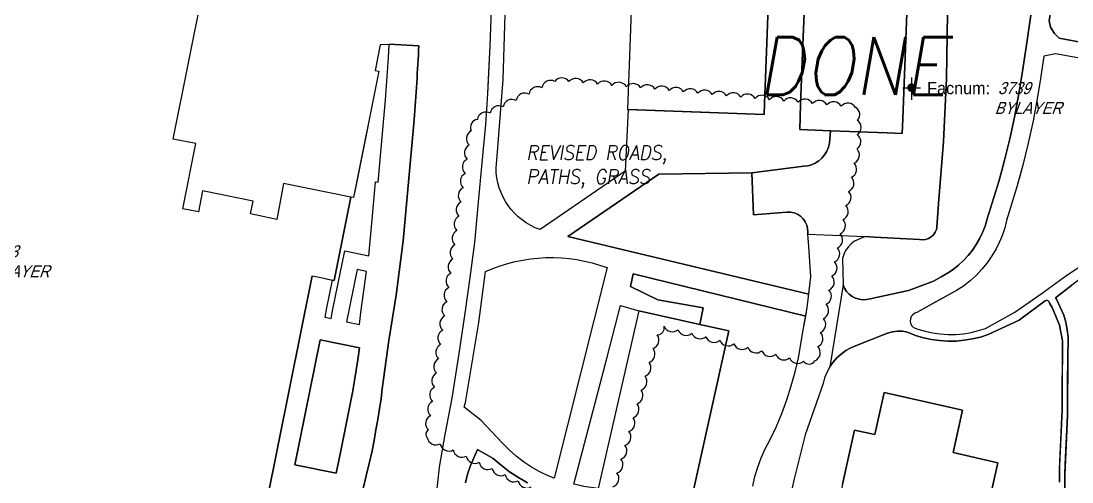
# Model space of a CAD drawing. Header units: inches. Extents: x 1273557 to 1282364, y 239587 to 246310.
# Drawn here: x 1277713.1 to 1278078.4, y 242424.6 to 242584.7 of the extents above; entities that cross this region are included whole.
import ezdxf
from ezdxf.enums import TextEntityAlignment as Align

# ---------------------------------------------------------------- set-up
doc = ezdxf.new("R2010")
doc.units = ezdxf.units.IN
doc.header["$MEASUREMENT"] = 0
doc.linetypes.add('DASHED2', pattern=[0.375, 0.25, -0.125])
doc.layers.add('BLDG-DATA', color=159, linetype='DASHED2', lineweight=30)
for name, color, linetype in [('BLDG-UW', 231, 'Continuous'), ('GRASS', 3, 'Continuous'), ('PATH', 253, 'Continuous'), ('PATH-ISLAND', 252, 'Continuous'), ('PRKG-DATA', 255, 'Continuous'), ('PRKG-UW', 6, 'Continuous'), ('REV-2013', 1, 'Continuous'), ('REV-ADJUDICATION-NOTES', 2, 'Continuous'), ('STREET-UW', 50, 'Continuous')]:
    doc.layers.add(name, color=color, linetype=linetype)
doc.styles.add('Revisions', font='simplex.shx', dxfattribs={"width": 0.9, "oblique": 10, "height": 25})
doc.styles.add('SS_LITE', font='FRABK.TTF', dxfattribs={"height": 16})

# ---------------------------------------------------------------- blocks, each defined once
blk = doc.blocks.new('*U1')
for p, q in [((-3.08, 0), (3.08, 0)), ((0, 3.55), (0, -4.2))]:
    blk.add_line(p, q)
at = {"const_width": 1.5}
blk.add_lwpolyline([(-0.75, 0, 1), (0.75, 0, 1)], format="xyb", close=True, dxfattribs=at)
at = {"layer": 'BLDG-DATA', "color": 1, "style": 'SS_LITE'}
blk.add_text('Facnum:', height=4.2, dxfattribs=at).set_placement((27.26, -2.25), align=Align.RIGHT)
at = {"layer": 'BLDG-DATA', "color": 7, "style": 'SS_LITE', "oblique": 20, "width": 0.9, "flags": 8}
for tag, p in [('FACNUM', (29.98, -2.25)), ('OBJECT', (28.84, -9.16))]:
    blk.add_attdef(tag, p, '', height=4.2, dxfattribs=at)
blk = doc.blocks.new('*U8')
for p, q in [((-3.08, 0), (3.08, 0)), ((0, 3.55), (0, -4.2))]:
    blk.add_line(p, q)
at = {"const_width": 1.5}
blk.add_lwpolyline([(-0.75, 0, 1), (0.75, 0, 1)], format="xyb", close=True, dxfattribs=at)
at = {"layer": 'PRKG-DATA', "color": 1, "style": 'SS_LITE'}
blk.add_text('Facnum:', height=4.2, dxfattribs=at).set_placement((27.26, -2.25), align=Align.RIGHT)
at = {"layer": 'PRKG-DATA', "color": 7, "style": 'SS_LITE', "oblique": 20, "width": 0.9, "flags": 8}
for tag, p in [('FACNUM', (29.98, -2.25)), ('OBJECT', (28.84, -9.16))]:
    blk.add_attdef(tag, p, '', height=4.2, dxfattribs=at)

msp = doc.modelspace()

# ---------------------------------------------------------------- linework, layer by layer
at = {"layer": 'BLDG-UW'}
for points in [[(1277985.35, 242590.17), (1277984.72, 242573.62), (1277984.04, 242555.7), (1277983.71, 242547.02), (1277994.45, 242546.61), (1278014.17, 242545.85), (1278019.33, 242545.66), (1278019.52, 242550.78), (1278023.98, 242667.28)], [(1277685.26, 242353.22), (1277763.16, 242386.95), (1277764.12, 242391.28), (1277768.49, 242393.15), (1277771.08, 242406.11), (1277798.46, 242417.94), (1277814.28, 242496.23), (1277798.46, 242417.94), (1277814.28, 242496.23), (1277817.22, 242495.63), (1277821.96, 242494.59), (1277827.7, 242523.56), (1277804.35, 242528.3), (1277802.01, 242515.83), (1277792.88, 242517.78), (1277793.78, 242522.11), (1277776.11, 242525.75), (1277774.72, 242518.42), (1277769.28, 242519.52), (1277773.86, 242542.13), (1277765.91, 242543.74), (1277781.6, 242621.57)], [(1277925.76, 242603.9), (1277923.85, 242554.02), (1277971.35, 242552.2), (1277971.5, 242556.14), (1277972.19, 242574.01), (1277972.91, 242592.9)]]:
    msp.add_lwpolyline(points, dxfattribs=at)
for points in [[(1277962.57, 242413.92), (1277945.85, 242417.63), (1277959.04, 242477.07), (1277948.96, 242479.31), (1277927.8, 242484), (1277913.72, 242422.37), (1277912.41, 242416.67), (1277900.86, 242364.56), (1277923.52, 242359.54), (1277939.6, 242355.97), (1277949.24, 242353.84)], [(1278024.42, 242380.01), (1278040.26, 242376.45), (1278052.59, 242431.3), (1278037.02, 242434.8), (1278040.34, 242449.56), (1278013.06, 242455.69), (1278009.78, 242441.1), (1278002.81, 242442.66), (1277996.82, 242415.99), (1277994.81, 242407.07), (1277990.41, 242387.49), (1277997.26, 242385.95), (1277994.05, 242371.63), (1278016.64, 242366.55), (1278021.17, 242365.53)]]:
    msp.add_lwpolyline(points, close=True, dxfattribs=at)
at = {"layer": 'GRASS'}
for points in [[(1278078.61, 242650.8), (1278077.89, 242643.23), (1278076.84, 242634.46), (1278072.71, 242599.96), (1278071.17, 242589.82), (1278070.96, 242588.47), (1278070.42, 242584.82), (1278070.89, 242582.57), (1278072.32, 242580.36), (1278073.88, 242578.79), (1278092.9, 242575.16)], [(1278035.15, 242595.59), (1278035, 242579.86), (1278034.76, 242564.81), (1278033.68, 242542.92), (1278031.99, 242521.33), (1278031.35, 242513.11), (1278031.23, 242512.36), (1278030.84, 242511.38), (1278030.23, 242510.49), (1278029.44, 242509.75), (1278028.51, 242509.19), (1278027.47, 242508.83), (1278026.39, 242508.7), (1278025.31, 242508.79), (1278009.77, 242509.68), (1278006.5, 242509.82), (1278002.8, 242508.28), (1278001.58, 242507.32), (1278000.54, 242506.22), (1277999.69, 242504.97), (1277999.05, 242503.61), (1277998.63, 242502.18), (1277998.78, 242493.07), (1277999.31, 242491.89), (1278000.04, 242490.81), (1278000.93, 242489.86), (1278001.97, 242489.09), (1278003.12, 242488.49), (1278004.36, 242488.1), (1278005.65, 242487.92), (1278006.95, 242487.96), (1278008.22, 242488.21), (1278021.5, 242491.11), (1278023.73, 242491.94), (1278030.21, 242494.37), (1278032.85, 242495.84), (1278035.09, 242497.12), (1278037.05, 242498.44), (1278038.91, 242499.91), (1278040.65, 242501.52), (1278042.26, 242503.26), (1278043.74, 242505.11), (1278045.07, 242507.06), (1278046.26, 242509.11), (1278047.28, 242511.25), (1278048.13, 242513.46), (1278048.9, 242515.97), (1278052.89, 242528.94), (1278053.93, 242532.75), (1278054.91, 242536.34), (1278056.74, 242543.81), (1278058.37, 242551.31), (1278059.8, 242558.86), (1278061.03, 242566.48), (1278062.73, 242577.94), (1278064.29, 242588.34)], [(1278089.96, 242570.17), (1278072.6, 242573.28), (1278068.56, 242572.46), (1278067.52, 242565.47), (1278066.27, 242557.72), (1278064.81, 242550), (1278063.14, 242542.33), (1278061.27, 242534.69), (1278059.2, 242527.11), (1278055.61, 242515.46), (1278054.99, 242512.91), (1278054.17, 242510.41), (1278053.17, 242507.98), (1278051.98, 242505.63), (1278050.53, 242503.12), (1278048.89, 242500.73), (1278047.07, 242498.48), (1278045.07, 242496.37), (1278042.92, 242494.43), (1278040.63, 242492.67), (1278038.2, 242491.09), (1278024.47, 242483.48), (1278023.68, 242483.2), (1278023, 242482.71), (1278022.49, 242482.05), (1278022.18, 242481.28), (1278022.11, 242480.45), (1278022.27, 242479.64), (1278022.66, 242478.9), (1278023.24, 242478.31), (1278024.76, 242477.72), (1278027.32, 242476.96), (1278029.93, 242476.39), (1278032.58, 242476.01), (1278035.25, 242475.84), (1278037.94, 242475.88), (1278040.61, 242476.11), (1278043.27, 242476.55), (1278045.89, 242477.18), (1278048.32, 242477.97), (1278058.51, 242483.63), (1278067.32, 242489.7), (1278067.64, 242489.92), (1278076.61, 242496.45), (1278084.67, 242501.77)], [(1278086.72, 242499.28), (1278078.29, 242493.02), (1278072.62, 242488.56), (1278072.93, 242488.1), (1278075.52, 242482.6), (1278076.24, 242480.08), (1278076.74, 242477.5), (1278077.02, 242474.89), (1278077.07, 242472.27), (1278076.9, 242469.65), (1278076.8, 242447.74), (1278075.87, 242427.08), (1278075.87, 242422.59)], [(1277967.37, 242423.19), (1277968.16, 242426.52), (1277969.15, 242429.8), (1277970.36, 242433), (1277971.76, 242436.11), (1277973.36, 242439.12), (1277975.51, 242443.7), (1277977.46, 242448.37), (1277979.22, 242453.13), (1277980.77, 242457.95), (1277982.11, 242462.83), (1277983.25, 242467.77), (1277985.07, 242478.01), (1277985.81, 242482.17), (1277925.89, 242496.86), (1277924.89, 242492.52), (1277934.37, 242487.89), (1277950.11, 242485.04), (1277948.96, 242479.31), (1277959.04, 242477.07), (1277945.85, 242417.63)], [(1278074, 242424.55), (1278074, 242429.04), (1278074.93, 242449.7), (1278075.04, 242473.63), (1278074.05, 242479.04), (1278071.5, 242485.17), (1278070.53, 242486.71), (1278070.4, 242487.18), (1278070.08, 242487.55), (1278069.65, 242487.71), (1278069.07, 242487.52), (1278060.57, 242481.24), (1278059.95, 242480.78), (1278049.25, 242475.84), (1278046.52, 242474.96), (1278043.73, 242474.28), (1278040.9, 242473.82), (1278038.05, 242473.57), (1278035.19, 242473.53), (1278032.34, 242473.71), (1278029.52, 242474.11), (1278026.74, 242474.72), (1278024.02, 242475.53), (1278021.16, 242476.63), (1278019.47, 242476.96), (1278017.69, 242477.02), (1278015.93, 242476.81), (1278014.22, 242476.34), (1278002.57, 242471.66), (1278001.51, 242471.22), (1277999.74, 242470.23), (1277998.09, 242469.04), (1277996.58, 242467.68), (1277995.24, 242466.15), (1277994.08, 242464.48), (1277993.13, 242462.69), (1277992.38, 242460.8), (1277991.85, 242458.84), (1277985.59, 242441), (1277981.75, 242425.7), (1277980.39, 242419.46)], [(1277998.58, 242423.82), (1278002.81, 242442.66), (1278009.78, 242441.1), (1278013.06, 242455.69), (1278040.34, 242449.56), (1278037.02, 242434.8), (1278052.59, 242431.3), (1278040.26, 242376.45)], [(1277889.14, 242424.26), (1277885.94, 242426.13), (1277882.87, 242428.18), (1277879.92, 242430.41), (1277877.12, 242432.81), (1277871.68, 242435.86), (1277869.25, 242430.29), (1277868.3, 242427.35), (1277867.59, 242424.33)]]:
    msp.add_lwpolyline(points, dxfattribs=at)
for points in [[(1277924.09, 242554.01), (1277923.1, 242532.54), (1277893.5, 242512.28, -0.319413), (1277878.19, 242533.78), (1277878.7, 242539.27), (1277880.61, 242564.37), (1277881.88, 242606), (1277888.08, 242605.71), (1277925.76, 242603.92), (1277923.85, 242554.02)], [(1277867.06, 242450.6), (1277867.52, 242452.26), (1277871.86, 242477.87), (1277872.14, 242479.97), (1277873.24, 242487.99), (1277874.56, 242497.74, -0.195197), (1277916.75, 242499.09), (1277898.43, 242425.97), (1277896.33, 242426.74), (1277893.36, 242428.13), (1277890.49, 242429.73), (1277887.75, 242431.55), (1277885.14, 242433.56), (1277882.69, 242435.76), (1277880.4, 242438.13), (1277873.05, 242445.95)]]:
    msp.add_lwpolyline(points, format="xyb", close=True, dxfattribs=at)
for points in [[(1277839.8, 242557.31), (1277840.79, 242571.88), (1277841.07, 242576.59), (1277837.95, 242576.46), (1277836.15, 242567.54), (1277837.48, 242567.26), (1277829.98, 242530.18), (1277828.61, 242523.38), (1277827.7, 242523.56), (1277821.96, 242494.59), (1277821.24, 242494.75), (1277819.28, 242485.08), (1277818.62, 242481.8), (1277820.83, 242481.36), (1277821.49, 242484.63), (1277825.59, 242504.88), (1277833.98, 242503.18), (1277835.18, 242517.02), (1277836.25, 242528.92), (1277837.23, 242528.72)], [(1277967.11, 242532.01), (1277934.71, 242531.54), (1277903.08, 242509.85), (1277986.9, 242489.9), (1277986.9, 242489.9), (1277987.59, 242495.91), (1277986.87, 242506.36), (1277986.58, 242510.67), (1277986.53, 242511.38), (1277986.48, 242512.63), (1277986.19, 242513.85), (1277985.67, 242514.99), (1277984.95, 242516.02), (1277984.04, 242516.89), (1277982.97, 242517.58), (1277981.8, 242518.07), (1277980.55, 242518.32), (1277979.28, 242518.34), (1277967.66, 242517.45)], [(1277833.19, 242497.75), (1277829.88, 242498.42), (1277826.21, 242480.27), (1277830.69, 242479.36), (1277831.21, 242483.47)], [(1277913.72, 242422.37), (1277908.74, 242423.09), (1277907.87, 242423.22), (1277905.17, 242423.88), (1277916.79, 242467.98), (1277921.47, 242485.85), (1277927.8, 242484)], [(1277828.36, 242456.29), (1277830.15, 242467.06), (1277830.67, 242471.22), (1277817.03, 242473.98), (1277808.26, 242430.6), (1277822.56, 242427.71), (1277823.97, 242434.32)]]:
    msp.add_lwpolyline(points, close=True, dxfattribs=at)
at = {"layer": 'PATH'}
for points in [[(1278092.9, 242575.16), (1278073.88, 242578.79), (1278072.32, 242580.36), (1278070.89, 242582.57), (1278070.42, 242584.82), (1278070.96, 242588.47), (1278071.17, 242589.82), (1278072.71, 242599.96), (1278076.84, 242634.46), (1278077.89, 242643.23), (1278078.61, 242650.8)], [(1277876.64, 242591.74), (1277876.07, 242576.05), (1277875.46, 242564.67), (1277875.18, 242559.38), (1277874.52, 242548.81), (1277873.29, 242535.45), (1277871.98, 242521.84), (1277870.66, 242507.82), (1277869.05, 242495.63), (1277868.15, 242489.06), (1277867.35, 242483.19), (1277867.24, 242482.44), (1277865.2, 242469.19), (1277862.76, 242453.7), (1277860.4, 242441.11), (1277858.39, 242429.75), (1277857.23, 242419.04)], [(1277905.17, 242423.88), (1277916.79, 242467.98), (1277921.47, 242485.85), (1277927.8, 242484), (1277948.96, 242479.31), (1277950.11, 242485.04), (1277934.37, 242487.89), (1277924.89, 242492.52), (1277925.89, 242496.86), (1277985.81, 242482.17), (1277986.36, 242485.23), (1277986.9, 242489.9), (1277903.08, 242509.85), (1277934.71, 242531.54), (1277967.11, 242532.01), (1277985.1, 242534.27), (1277986.5, 242534.42), (1277987.86, 242534.79), (1277989.15, 242535.38), (1277990.35, 242536.16), (1277991.43, 242537.12), (1277992.35, 242538.24), (1277993.11, 242539.49), (1277993.67, 242540.85), (1277994.04, 242542.27), (1277994.04, 242542.27), (1277994.44, 242546.61), (1277983.71, 242547.02), (1277984.04, 242555.7), (1277984.72, 242573.62), (1277985.35, 242590.17)], [(1278064.29, 242588.34), (1278062.73, 242577.94), (1278061.03, 242566.48), (1278059.8, 242558.86), (1278058.37, 242551.31), (1278056.74, 242543.81), (1278054.91, 242536.34), (1278053.93, 242532.75), (1278052.89, 242528.94), (1278048.9, 242515.97), (1278048.13, 242513.46), (1278047.28, 242511.25), (1278046.26, 242509.11), (1278045.07, 242507.06), (1278043.74, 242505.11), (1278042.26, 242503.26), (1278040.65, 242501.52), (1278038.91, 242499.91), (1278037.05, 242498.44), (1278035.09, 242497.12), (1278032.85, 242495.84), (1278030.21, 242494.37), (1278023.73, 242491.94), (1278021.5, 242491.11), (1278008.22, 242488.21), (1278006.95, 242487.96), (1278005.65, 242487.92), (1278004.36, 242488.1), (1278003.12, 242488.49), (1278001.97, 242489.09), (1278000.93, 242489.86), (1278000.04, 242490.81), (1277999.31, 242491.89), (1277998.78, 242493.07), (1277994.14, 242464.57), (1277995.24, 242466.15), (1277996.58, 242467.68), (1277998.09, 242469.04), (1277999.74, 242470.23), (1278001.51, 242471.22), (1278002.57, 242471.66), (1278014.22, 242476.34), (1278015.93, 242476.81), (1278017.69, 242477.02), (1278019.47, 242476.96), (1278021.16, 242476.63), (1278024.02, 242475.53), (1278026.74, 242474.72), (1278029.52, 242474.11), (1278032.34, 242473.71), (1278035.19, 242473.53), (1278038.05, 242473.57), (1278040.9, 242473.82), (1278043.73, 242474.28), (1278046.52, 242474.96), (1278049.25, 242475.84), (1278059.95, 242480.78), (1278060.57, 242481.24), (1278069.07, 242487.52), (1278069.65, 242487.71), (1278070.08, 242487.55), (1278070.4, 242487.18), (1278070.53, 242486.71), (1278071.5, 242485.17), (1278074.05, 242479.04), (1278075.04, 242473.63), (1278074.96, 242457), (1278074.93, 242449.7), (1278074.06, 242430.3), (1278074, 242429.04), (1278074, 242424.55)], [(1278075.87, 242422.59), (1278075.87, 242427.08), (1278076.03, 242430.65), (1278076.8, 242447.74), (1278076.84, 242457.11), (1278076.9, 242469.65), (1278077.07, 242472.27), (1278077.02, 242474.89), (1278076.74, 242477.5), (1278076.24, 242480.08), (1278075.52, 242482.6), (1278072.93, 242488.1), (1278072.62, 242488.56), (1278078.29, 242493.02), (1278078.56, 242493.22)], [(1277867.59, 242424.33), (1277868.3, 242427.35), (1277869.25, 242430.29), (1277871.68, 242435.86), (1277877.12, 242432.81), (1277879.92, 242430.41), (1277882.87, 242428.18), (1277885.94, 242426.13), (1277889.14, 242424.26)]]:
    msp.add_lwpolyline(points, dxfattribs=at)
for points in [[(1277972.91, 242592.9), (1277972.19, 242574.01), (1277971.5, 242556.14), (1277971.35, 242552.2), (1277924.09, 242554.01), (1277923.1, 242532.54), (1277893.5, 242512.28, -0.319413), (1277878.19, 242533.78), (1277878.7, 242539.27), (1277880.61, 242564.37), (1277881.88, 242606)], [(1277798.46, 242417.94), (1277814.28, 242496.23), (1277817.22, 242495.63), (1277821.24, 242494.75), (1277819.28, 242485.08), (1277818.62, 242481.8), (1277820.83, 242481.36), (1277821.49, 242484.63), (1277825.59, 242504.88), (1277833.98, 242503.18), (1277835.18, 242517.02), (1277836.25, 242528.92), (1277837.23, 242528.72), (1277839.8, 242557.31), (1277840.79, 242571.88), (1277841.08, 242576.66), (1277851.34, 242576.13, -0.005698), (1277849.72, 242550.38), (1277845.93, 242508.4), (1277845.47, 242504.83), (1277843.5, 242489.51), (1277840.95, 242473.76), (1277840.46, 242470.41), (1277839.98, 242467.06), (1277839.51, 242463.71), (1277839.06, 242460.36), (1277838.62, 242457), (1277838.2, 242453.64), (1277837.62, 242449.99), (1277837.03, 242446.35), (1277836.41, 242442.7), (1277835.77, 242439.06), (1277835.11, 242435.43), (1277834.07, 242431.07), (1277833.01, 242426.71), (1277831.93, 242422.36)]]:
    msp.add_lwpolyline(points, format="xyb", dxfattribs=at)
at = {"layer": 'PATH-ISLAND'}
msp.add_lwpolyline([(1278089.96, 242570.17), (1278072.6, 242573.28), (1278068.56, 242572.46), (1278067.52, 242565.47), (1278066.27, 242557.72), (1278064.81, 242550), (1278063.14, 242542.33), (1278061.27, 242534.69), (1278060.22, 242530.85), (1278059.2, 242527.11), (1278055.61, 242515.46), (1278054.99, 242512.91), (1278054.17, 242510.41), (1278053.17, 242507.98), (1278051.98, 242505.63), (1278050.53, 242503.12), (1278048.89, 242500.73), (1278047.07, 242498.48), (1278045.07, 242496.37), (1278042.92, 242494.43), (1278040.63, 242492.67), (1278038.2, 242491.09), (1278030.01, 242486.55), (1278024.47, 242483.48), (1278023.68, 242483.2), (1278023, 242482.71), (1278022.49, 242482.05), (1278022.18, 242481.28), (1278022.11, 242480.45), (1278022.27, 242479.64), (1278022.66, 242478.9), (1278023.24, 242478.31), (1278024.76, 242477.72), (1278027.32, 242476.96), (1278029.93, 242476.39), (1278032.58, 242476.01), (1278035.25, 242475.84), (1278037.94, 242475.88), (1278040.61, 242476.11), (1278043.27, 242476.55), (1278045.89, 242477.18), (1278048.32, 242477.97), (1278058.51, 242483.63), (1278067.65, 242489.93), (1278076.61, 242496.45), (1278084.67, 242501.77)], dxfattribs=at)
msp.add_lwpolyline([(1277867.06, 242450.6), (1277867.52, 242452.26), (1277871.86, 242477.87), (1277872.14, 242479.97), (1277873.24, 242487.99), (1277874.56, 242497.74, -0.195197), (1277916.75, 242499.09), (1277898.43, 242425.97), (1277896.33, 242426.74), (1277893.36, 242428.13), (1277890.49, 242429.73), (1277887.75, 242431.55), (1277885.14, 242433.56), (1277882.69, 242435.76), (1277880.4, 242438.13), (1277873.05, 242445.95)], format="xyb", close=True, dxfattribs=at)
msp.add_lwpolyline([(1277826.21, 242480.27), (1277830.69, 242479.36), (1277831.21, 242483.47), (1277833.19, 242497.75), (1277829.88, 242498.42)], close=True, dxfattribs=at)
at = {"layer": 'PATH-ISLAND', "flags": 128}
msp.add_lwpolyline([(1277808.26, 242430.6), (1277817.03, 242473.98), (1277830.67, 242471.22), (1277830.15, 242467.06), (1277828.36, 242456.29), (1277823.97, 242434.32), (1277822.56, 242427.71), (1277808.26, 242430.6)], dxfattribs=at)
at = {"layer": 'PRKG-UW'}
msp.add_lwpolyline([(1278023.98, 242667.28), (1278019.52, 242550.78), (1278019.33, 242545.66), (1278014.17, 242545.85), (1277994.44, 242546.61), (1277994.04, 242542.27), (1277993.67, 242540.85), (1277993.11, 242539.49), (1277992.35, 242538.24), (1277991.43, 242537.12), (1277990.35, 242536.16), (1277989.15, 242535.38), (1277987.86, 242534.79), (1277986.5, 242534.42), (1277985.1, 242534.27), (1277967.11, 242532.01), (1277967.66, 242517.45), (1277979.28, 242518.34), (1277980.55, 242518.32), (1277981.8, 242518.07), (1277982.97, 242517.58), (1277984.04, 242516.89), (1277984.95, 242516.02), (1277985.67, 242514.99), (1277986.19, 242513.85), (1277986.48, 242512.63), (1277986.53, 242511.38), (1277986.58, 242510.67), (1278006.5, 242509.82), (1278009.77, 242509.68), (1278025.31, 242508.79), (1278026.39, 242508.7), (1278027.47, 242508.83), (1278028.51, 242509.19), (1278029.44, 242509.75), (1278030.23, 242510.49), (1278030.84, 242511.38), (1278031.23, 242512.36), (1278031.35, 242513.11), (1278031.99, 242521.33), (1278033.68, 242542.92), (1278034.76, 242564.81), (1278035, 242579.86), (1278035.15, 242595.59)], dxfattribs=at)
at = {"layer": 'REV-2013'}
msp.add_lwpolyline([(1277918.82, 242422.92, 0.520567), (1277920.21, 242427.72, 0.520567), (1277921.6, 242432.53, 0.520567), (1277922.99, 242437.33, 0.520567), (1277924.38, 242442.13, 0.520567), (1277925.78, 242446.93, 0.520567), (1277927.17, 242451.74, 0.520567), (1277928.56, 242456.54, 0.520567), (1277929.95, 242461.34, 0.520567), (1277931.34, 242466.14, 0.520567), (1277932.73, 242470.95, 0.520567), (1277934.12, 242475.75, 0.520567), (1277936.57, 242478.71, 0.520567), (1277941.42, 242477.49, 0.520567), (1277946.27, 242476.27, 0.520567), (1277951.12, 242475.05, 0.520567), (1277955.97, 242473.83, 0.520567), (1277960.82, 242472.61, 0.520567), (1277965.67, 242471.4, 0.520567), (1277970.52, 242470.18, 0.520567), (1277975.37, 242468.96, 0.520567), (1277980.21, 242467.74, 0.520567), (1277985.06, 242466.52, 0.520567), (1277989.02, 242466.71, 0.520567), (1277990, 242471.62, 0.520567), (1277990.97, 242476.52, 0.520567), (1277991.94, 242481.42, 0.520567), (1277992.92, 242486.33, 0.520567), (1277993.89, 242491.23, 0.520567), (1277994.87, 242496.14, 0.520567), (1277995.84, 242501.04, 0.520567), (1277996.82, 242505.94, 0.520567), (1277997.79, 242510.85, 0.520567), (1277998.77, 242515.75, 0.520567), (1277999.74, 242520.66, 0.520567), (1278000.72, 242525.56, 0.520567), (1278001.69, 242530.46, 0.520567), (1278002.67, 242535.37, 0.520567), (1278003.64, 242540.27, 0.520567), (1278003.74, 242545.26, 0.520567), (1278003.74, 242550.26, 0.520567), (1278003.11, 242554.69, 0.520567), (1277998.13, 242555.14, 0.520567), (1277993.15, 242555.59, 0.520567), (1277988.17, 242556.04, 0.520567), (1277983.19, 242556.49, 0.520567), (1277978.21, 242556.94, 0.520567), (1277973.23, 242557.4, 0.520567), (1277968.25, 242557.85, 0.520567), (1277963.27, 242558.3, 0.520567), (1277958.3, 242558.75, 0.520567), (1277953.32, 242559.2, 0.520567), (1277948.34, 242559.65, 0.520567), (1277943.36, 242560.1, 0.520567), (1277938.38, 242560.55, 0.520567), (1277933.4, 242561.01, 0.520567), (1277928.42, 242561.46, 0.520567), (1277923.44, 242561.91, 0.520567), (1277918.46, 242562.36, 0.520567), (1277913.48, 242562.81, 0.520567), (1277908.5, 242563.26, 0.520567), (1277903.52, 242563.71, 0.520567), (1277898.62, 242563.74, 0.520567), (1277894.13, 242561.54, 0.520567), (1277889.64, 242559.33, 0.520567), (1277885.16, 242557.13, 0.520567), (1277880.67, 242554.92, 0.520567), (1277876.18, 242552.72, 0.520567), (1277871.69, 242550.51, 0.520567), (1277869.55, 242546.61, 0.520567), (1277868.84, 242541.66, 0.520567), (1277868.13, 242536.71, 0.520567), (1277867.42, 242531.76, 0.520567), (1277866.71, 242526.81, 0.520567), (1277866, 242521.86, 0.520567), (1277865.29, 242516.91, 0.520567), (1277864.58, 242511.96, 0.520567), (1277863.87, 242507.01, 0.520567), (1277863.16, 242502.06, 0.520567), (1277862.45, 242497.11, 0.520567), (1277861.75, 242492.16, 0.520567), (1277861.04, 242487.21, 0.520567), (1277860.33, 242482.26, 0.520567), (1277859.62, 242477.31, 0.520567), (1277858.91, 242472.36, 0.520567), (1277858.2, 242467.41, 0.520567), (1277857.49, 242462.46, 0.520567), (1277856.78, 242457.52, 0.520567), (1277856.07, 242452.57, 0.520567), (1277855.36, 242447.62, 0.520567), (1277854.65, 242442.67, 0.520567), (1277854.27, 242440.02, 0.520567), (1277858.79, 242437.87, 0.520567), (1277863.31, 242435.73, 0.520567), (1277867.83, 242433.59, 0.520567), (1277872.34, 242431.45, 0.520567), (1277876.86, 242429.3, 0.520567), (1277881.38, 242427.16, 0.520567), (1277885.9, 242425.02, 0.520567), (1277890.42, 242422.88, 0.520567)], format="xyb", dxfattribs=at)
at = {"layer": 'STREET-UW'}
msp.add_lwpolyline([(1277831.93, 242422.36), (1277833.01, 242426.71), (1277834.07, 242431.07), (1277835.11, 242435.43), (1277835.77, 242439.06), (1277836.41, 242442.7), (1277837.03, 242446.35), (1277837.62, 242449.99), (1277838.2, 242453.64), (1277838.62, 242457), (1277839.06, 242460.36), (1277839.51, 242463.71), (1277839.98, 242467.06), (1277840.46, 242470.41), (1277840.95, 242473.76), (1277843.5, 242489.51), (1277845.47, 242504.83), (1277845.93, 242508.4), (1277849.72, 242550.38, 0.005698), (1277851.34, 242576.13), (1277841.08, 242576.66), (1277841.07, 242576.59), (1277837.95, 242576.46), (1277836.15, 242567.54), (1277837.48, 242567.26), (1277828.61, 242523.38), (1277827.7, 242523.56), (1277804.35, 242528.3), (1277802.01, 242515.83), (1277792.88, 242517.78), (1277793.78, 242522.11), (1277776.11, 242525.75), (1277774.72, 242518.42), (1277769.28, 242519.52), (1277773.86, 242542.13), (1277765.91, 242543.74), (1277781.6, 242621.57)], format="xyb", dxfattribs=at)
for points in [[(1277876.64, 242591.74), (1277876.07, 242576.05), (1277875.18, 242559.38), (1277874.52, 242548.81), (1277873.29, 242535.45), (1277871.98, 242521.84), (1277870.66, 242507.82), (1277869.05, 242495.63), (1277867.35, 242483.19), (1277865.2, 242469.19), (1277862.76, 242453.7), (1277860.4, 242441.11), (1277858.39, 242429.75), (1277857.23, 242419.04)], [(1277967.37, 242423.19), (1277968.16, 242426.52), (1277969.15, 242429.8), (1277970.36, 242433), (1277971.76, 242436.11), (1277973.36, 242439.12), (1277975.51, 242443.7), (1277977.46, 242448.37), (1277979.22, 242453.13), (1277980.77, 242457.95), (1277982.11, 242462.83), (1277983.25, 242467.77), (1277985.07, 242478.01), (1277986.36, 242485.23), (1277987.59, 242495.91), (1277986.87, 242506.36), (1277986.58, 242510.67), (1278006.5, 242509.82), (1278002.8, 242508.28), (1278001.58, 242507.32), (1278000.54, 242506.22), (1277999.69, 242504.97), (1277999.05, 242503.61), (1277998.63, 242502.18), (1277998.78, 242493.07), (1277994.15, 242464.61), (1277993.13, 242462.69), (1277992.38, 242460.8), (1277991.85, 242458.84), (1277985.59, 242441), (1277981.75, 242425.7), (1277980.39, 242419.46)]]:
    msp.add_lwpolyline(points, dxfattribs=at)

# ---------------------------------------------------------------- block references
at = {"layer": 'BLDG-DATA'}
ref = msp.add_blockref('*U1', (1277670.77, 242504.86), dxfattribs=at)
ref.add_attrib('FACNUM', '1153', (1277700.75, 242502.62), dxfattribs={"color": 7, "height": 4.2, "style": 'SS_LITE', "oblique": 20, "width": 0.9})
ref.add_attrib('OBJECT', 'BYLAYER', (1277699.6, 242495.71), dxfattribs={"color": 7, "height": 4.2, "style": 'SS_LITE', "oblique": 20, "width": 0.9})
at = {"layer": 'PRKG-DATA'}
ref = msp.add_blockref('*U8', (1278022.61, 242561.56), dxfattribs=at)
ref.add_attrib('FACNUM', '3739', (1278052.59, 242559.32), dxfattribs={"color": 7, "height": 4.2, "style": 'SS_LITE', "oblique": 20, "width": 0.9})
ref.add_attrib('OBJECT', 'BYLAYER', (1278051.44, 242552.41), dxfattribs={"color": 7, "height": 4.2, "style": 'SS_LITE', "oblique": 20, "width": 0.9})

# ---------------------------------------------------------------- texts
at = {"layer": 'REV-2013', "insert": (1277888.7, 242541.54), "char_height": 5, "attachment_point": 1, "style": 'Revisions'}
msp.add_mtext('REVISED ROADS,\\PPATHS, GRASS', dxfattribs=at)
at = {"layer": 'REV-ADJUDICATION-NOTES', "style": 'Revisions', "oblique": 10, "width": 0.913884}
msp.add_text('DONE', height=20, dxfattribs=at).set_placement((1277969.18, 242559.08, 65.68))

doc.saveas('drawing.dxf')
